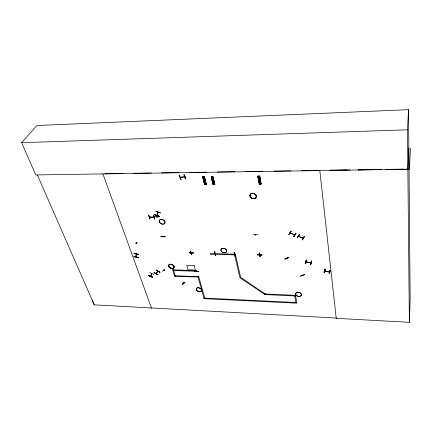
<?xml version="1.0" encoding="UTF-8"?>
<svg xmlns="http://www.w3.org/2000/svg" width="432" height="432" viewBox="0 0 432 432"><rect width="100%" height="100%" fill="white"/><g stroke="black" fill="none" stroke-linecap="round" stroke-linejoin="round"><path stroke-width="0.65" d="M157.858 271.507L158.009 271.285L156.103 273.596L156.395 273.148M134.012 253.157L138.332 254.437L134.023 253.152M136.096 253.87L136.042 257.078M136.21 257.078L136.096 253.903M138.262 257.823L138.353 257.477M336.145 318.038L336.177 318.325L409.374 322.326L410.146 299.182L408.526 109.674L36.909 125.518L21.6 142.7L35.786 174.949L407.862 169.225L408.872 147.857M410.4 148.349L409.487 169.171L385.684 169.501M409.374 322.326L407.473 129.794L408.526 109.674M255.782 235.213L255.652 235.067M158.112 212.582L158.144 212.252M259.67 254.119L259.394 254.464L259.508 254.113M259.643 254.799L259.232 254.518M183.082 283.073L183.541 283.192M155.801 211.307L160.375 213.008M150.671 276.318L150.903 275.81M151.578 273.807L151.729 273.586M257.261 254.545L257.245 254.923L261.965 255.047M257.224 254.702L261.943 254.848L257.207 254.723M138.272 257.785L133.969 256.721L134.055 256.381M138.278 257.666L133.99 256.527M329.065 271.642L328.995 271.993L329.567 271.998M329.06 272.025L329.135 271.561M329.195 271.534L329.098 271.879M329.384 273.823L330.248 270.367L329.384 273.829L329.146 273.58M330.07 270.329L329.184 273.758L330.026 270.151M184.475 176.953L184.405 176.569M184.874 176.877L180.225 177.449M325.204 270.648L325.096 271.161L325.28 270.799M324.853 269.168L323.984 272.624L324.254 272.684L325.075 269.206M324.756 270.583L324.697 270.913L325.145 270.972M324.869 270.572L324.767 270.913L329.476 271.939M324.254 272.684L325.15 269.06M198.752 271.318L194.422 271.463L194.438 271.107M310.991 262.424C311.326 263.147 310.16 263.056 310.592 262.37M310.651 262.348L310.511 262.834M310.646 264.422L310.878 264.665L311.44 260.933M311.035 262.472L311.018 262.807L306.175 261.857L306.601 261.787M310.446 262.807L310.522 262.456M306.666 261.965L306.742 261.614M304.403 274.39L304.522 274.752L300.51 276.188M304.42 274.428L304.522 274.747M305.759 263.353L305.489 263.466L306.283 259.956L305.732 263.471M302.081 274.822L302.346 275.405L302.071 275.13M165.375 236.887L160.996 236.758L161.012 236.428M305.516 263.45L306.283 259.956M150.8 276.064L150.763 275.746M151.886 273.726L150.682 276.291M303.091 238.108L303.178 237.767L303.043 238.291L298.474 236.266M304.209 236.38L304.425 236.671L302.384 239.987C301.082 239.533 307.719 232.346 302.125 239.873M302.719 237.713L302.67 238.135M299.09 236.034L298.874 236.482L299.057 235.98M297.481 237.811L299.527 234.36M299.565 234.36L297.248 237.757L297.513 237.686M295.855 233.107L296.039 233.377L293.944 236.666L293.733 236.369M294.257 234.814L294.241 234.506M294.268 234.792L294.386 234.322M294.187 234.733L294.451 234.311M284.85 259.027L288.916 257.337M294.775 234.457L294.694 234.965M294.845 234.533L294.77 234.851L290.115 232.918M287.199 258.763L287.388 258.476M290.714 232.659L290.493 233.102L290.741 232.772M291.222 230.985L288.851 234.355L289.105 234.468L291.157 231.109L288.862 234.338M290.245 232.783L290.358 232.475M290.682 232.999L290.687 232.605M154.856 214.969L159.403 216.67L154.845 214.99L154.98 214.634L158.96 216.119L154.975 214.655M155.833 211.172L160.434 212.9M157.351 215.352L157.07 215.6L157.453 215.093M158.15 212.306L157.313 215.627M159.392 216.691L159.527 216.335M295.655 295.969L265.34 294.608L265.415 294.332M234.614 254.88L210.411 254.254L210.233 253.562L235.343 254.205L240.694 277.43L240.187 277.868L264.686 294.392L264.762 294.122M265.34 294.608L265.286 293.701M261.976 254.686L261.959 255.069M259.405 252.828L260.307 256.64L260.096 256.457M259.637 254.167L259.621 254.923M253.174 234.754L258.044 234.727M154.894 214.828L159.457 216.481L154.894 214.801M153.457 217.264L153.49 216.896M153.916 217.242L149.467 217.183M287.334 258.703L286.875 258.406M136.188 243.432C135.032 243.016 136.912 242.87 136.15 243.405M136.334 243.259L135.842 243.2M136.566 242.492L137.128 242.579L136.555 242.541M235.235 255.798L234.916 255.971L234.128 252.364L234.932 255.949M234.787 254.248L235.289 254.281L235.348 253.919M234.436 252.212L234.117 252.38M234.452 254.183L239.825 277.398L240.694 277.43L265.216 293.971L295.553 295.326L296.822 303.161L204.093 298.674L204.19 298.409M204.827 297.842L204.73 298.107L198.715 276.404M204.012 297.805L203.915 298.069L296.719 302.53M196.598 271.301L196.555 271.069M214.564 253.622L214.553 253.265M215.001 253.622L214.58 253.384M215.422 255.334L214.607 251.602M197.883 276.372L204.093 298.674M198.067 277.015L174.587 276.394L172.611 269.546M198.752 271.28L198.731 271.642L194.422 271.431M173.637 270.221L173.524 270.481L196.241 271.269L196.43 270.778M196.582 270.783L196.598 271.328M155.974 273.521L157.853 271.199M196.241 271.269L196.16 270.351M184.734 282.026L184.864 282.334L182.585 284.477L182.455 284.17M191.182 253.039L191.732 252.812M183.114 283.068L183.46 283.316L183.168 282.825M183.076 283.041L183.244 282.755M193.466 253.049L189.005 252.72L193.525 252.866M191.63 253.044L191.695 252.688M191.695 254.534L191.376 254.696L190.409 251.165L190.717 251.019M175.311 275.53L175.198 275.789L198.612 276.664M175.511 276.167L175.397 276.426L173.432 269.573M153.862 274.477L149.828 272.549M151.713 273.613L150.53 276.259M214.466 253.481L214.969 253.498M148.657 275.2C148.079 275.756 152.658 277.825 152.707 277.031M163.766 270.394L164.149 270.643L164.344 270.346M164.894 269.158L162.508 271.285M148.516 275.497L152.566 277.328M159.959 272.263L156.033 270.092L159.937 272.219M154.197 272.268L154.008 272.57L157.81 274.855L157.999 274.552M165.391 236.525L160.931 236.596M163.021 236.029L162.918 236.315M163.172 236.034L163.042 236.644M185.717 178.886L183.973 174.668L185.798 178.724M184.847 176.386L184.712 176.699L184.961 176.418M184.523 176.429L184.302 176.753M179.399 175.106L179.053 175.306L180.814 179.507L181.154 179.312M180.711 176.92L180.652 177.417M180.63 177.244L180.776 176.958M154.64 216.697L159.17 216.643M136.199 256.759L136.307 256.549M157.021 217.004L156.757 216.869M156.881 217.161L157.172 217.01M154.483 219.067L153.306 215.276L154.732 219.073M158.004 212.193L158.074 212.593M158.042 212.636L158.236 212.279M157.297 215.033C156.438 217.496 158.382 210.74 157.896 212.539M153.873 217.112L153.922 216.778M149.661 216.724L149.423 217.053L153.83 217.112L154.024 216.821M149.812 218.986C150.579 219.418 148.322 216.038 148.63 215.201M149.963 217.193L149.969 216.729M148.905 215.06L148.597 215.222M157.815 274.844L154.03 272.538M157.912 274.72L154.121 272.414L157.918 274.725M297.275 237.74L299.273 234.414M293.684 236.547L295.823 233.226L293.733 236.536M293.755 236.552L296.039 233.366M156.141 269.951L159.889 272.338M214.942 253.633L214.547 253.606M138.343 254.383L134.033 253.276M164.111 270.61L163.874 270.313M193.471 252.99L189.07 252.844M284.985 259.162L288.857 257.461M182.385 284.342L184.869 282.328M184.718 282.215L182.428 284.337M179.285 175.252L181.073 179.474M156.784 216.869L157.091 217.193M157.07 217.166L156.983 216.875M264.686 294.392L265.216 293.971M196.349 271.026L196.447 271.366L196.339 271.064M259.394 254.437L259.454 254.745M310.921 262.926L306.175 261.857M259.195 184.07L261.187 184.059L259.751 176.137L257.904 176.083L259.232 184.075M259.465 184.07L257.877 176.116L259.438 184.081L257.904 176.072L258.352 176.148L259.789 184.075L258.244 176.067M259.681 184.021L258.25 176.11M260.582 184.064L260.852 184.064L259.481 176.137M260.917 184.064L259.648 176.056L259.276 176.105L260.825 184.075L259.308 176.062L260.626 184.07M212.971 184.507L214.861 184.491L213.035 176.753L211.28 176.693L212.992 184.502L213.532 184.496L211.442 176.769M214.763 184.41L214.412 184.453L212.62 176.677L214.321 184.496L212.62 176.677M204.487 184.577L206.377 184.567L204.395 176.785L202.748 176.807L204.503 184.583M206.285 184.486L205.951 184.529L204.071 176.791L205.805 184.577L203.942 176.872M214.639 184.496L212.944 176.672L214.817 184.491M204.649 184.496L202.711 176.839L203.159 176.872L205.033 184.583L203.159 176.872M204.476 176.866L204.071 176.828M255.501 234.862L255.517 235.208M284.839 259.038L288.749 257.342M287.302 258.671L286.918 258.482M300.467 276.172L304.409 274.601M294.624 234.949L290.147 232.902M234.317 252.364L235.116 255.955M148.797 215.201L150.044 219.008M202.937 176.882L205.06 184.572L203.067 176.796M211.572 176.72L213.424 184.453M204.617 184.534L202.835 176.877M206.14 184.577L204.374 176.818L206.366 184.572M260.939 184.07L259.519 176.143M180.214 177.298L184.766 176.715M21.6 142.7L407.473 129.794M104.868 173.729L123.061 173.448M133.164 173.291L151.357 173.011M161.46 172.854L178.978 172.584M189.761 172.417L206.604 172.157M217.382 171.99L234.9 171.72M245.678 171.553L262.526 171.293M273.98 171.115L290.822 170.856M301.601 170.689L318.443 170.429M346.75 169.987L329.902 170.251L350.05 169.992M358.209 169.814L374.328 169.56M385.733 169.387L402.505 169.128M358.117 169.879L381.65 169.555M202.943 177.595L204.584 177.574M211.469 177.487L213.127 177.466M258.055 176.893L259.794 176.866M203.072 178.119L204.714 178.097M211.594 178.011L213.251 177.989M258.152 177.433L259.891 177.412M203.267 178.902L204.908 178.886M211.783 178.799L213.44 178.778M258.304 178.238L260.037 178.216M203.44 179.599L205.081 179.582M211.95 179.501L213.608 179.48M258.433 178.956L260.172 178.934M203.634 180.382L205.276 180.365M212.134 180.284L213.791 180.268M258.584 179.761L260.318 179.739M204.455 183.719L206.091 183.708M212.933 183.638L214.58 183.622M259.211 183.195L260.939 183.179M214.542 251.775L215.676 255.339M172.498 269.806L196.058 270.616M194.368 271.285L198.704 271.436M92.102 299.992L94.268 304.846L336.193 318.038L336.226 318.33L319.793 170.408M329.432 272.111L324.718 271.042M234.851 254.264L235.273 254.14M184.048 174.636L185.771 178.853M302.195 275.033L302.443 275.276M324.842 269.19L325.112 269.249M329.994 270.335L330.269 270.389M153.36 215.249L154.559 219.046M260.096 256.608L259.4 252.979L260.091 256.592M215.476 255.307L214.591 251.737M191.252 253.292L191.403 253.055M303.129 238.145L298.49 236.304M163.01 236.596L162.896 236.25L162.972 236.569M163.825 270.427L164.133 270.61M213.116 184.415L211.28 176.688L213.17 184.502M204.071 176.791L206.015 184.572M37.395 175.036L94.268 304.846M102.848 173.761L151.513 308.227M294.759 295.931L295.834 302.486M173.335 265.291A2.83 1.912 23.5 0 1 172.908 268.24A2.83 1.912 23.5 0 1 168.917 266.533A2.83 1.912 23.5 0 1 170.726 264.173M311.445 261.079L310.608 264.605L311.472 261.106M148.576 275.368L152.636 277.177L148.576 275.368M157.442 215.325L157.248 215.681L157.41 215.352M191.608 254.664L190.631 251.143L191.619 254.707M194.081 265.545L186.759 265.313L188.109 269.854L195.388 270.103L194.081 265.545M196.857 290.698A2.776 1.841 20.9 0 0 201.382 290.909A2.776 1.841 20.9 0 0 198.272 287.831A2.776 1.841 20.9 0 0 196.857 290.698M196.906 290.569A2.776 1.841 20.9 0 0 201.431 290.779A2.776 1.841 20.9 0 0 198.32 287.701A2.776 1.841 20.9 0 0 196.906 290.569M168.966 266.83A2.835 1.912 23.5 0 0 173.653 267.916A2.835 1.912 23.5 0 0 171.385 264.395A2.84 1.917 23.5 0 0 168.955 266.836A2.84 1.917 23.5 0 0 173.653 267.926A2.84 1.917 23.5 0 0 171.38 264.395A2.835 1.912 23.5 0 0 168.966 266.83M168.988 266.755A2.851 1.922 23.5 0 0 173.702 267.845A2.851 1.922 23.5 0 0 171.418 264.303A2.851 1.922 23.5 0 0 168.988 266.755M221.589 251.613A2.981 2.122 20.1 0 0 226.508 251.743A2.981 2.122 20.1 0 0 223.241 248.319A2.981 2.122 20.1 0 0 221.589 251.613M221.605 251.543A2.997 2.133 20.1 0 0 226.552 251.672A2.997 2.133 20.1 0 0 223.268 248.227A2.997 2.133 20.1 0 0 221.605 251.543M296.19 295.304A2.943 2.009 13.4 0 0 301.18 295.531A2.943 2.009 13.4 0 0 298.21 292.318A2.943 2.009 13.4 0 0 296.19 295.304M296.19 295.223A2.959 2.025 13.4 0 0 301.212 295.461A2.959 2.025 13.4 0 0 298.226 292.221A2.959 2.025 13.4 0 0 296.19 295.223M159.64 222.415A3.013 2.144 26.1 0 0 164.597 223.522A3.013 2.144 26.1 0 0 162.157 219.596A3.013 2.144 26.1 0 0 159.64 222.415M159.662 222.34A3.029 2.155 26.1 0 0 164.651 223.452A3.029 2.155 26.1 0 0 162.194 219.505A3.029 2.155 26.1 0 0 159.662 222.34M250.646 197.327A3.251 2.527 18.9 0 0 256.095 197.327A3.272 2.543 18.9 0 0 252.628 193.396A3.272 2.543 18.9 0 0 250.63 197.338A3.272 2.543 18.9 0 0 256.111 197.332A3.251 2.527 18.9 0 0 252.628 193.412A3.251 2.527 18.9 0 0 250.646 197.327M250.657 197.262A3.272 2.543 18.9 0 0 256.138 197.257A3.272 2.543 18.9 0 0 252.65 193.32A3.272 2.543 18.9 0 0 250.657 197.262"/></g></svg>
